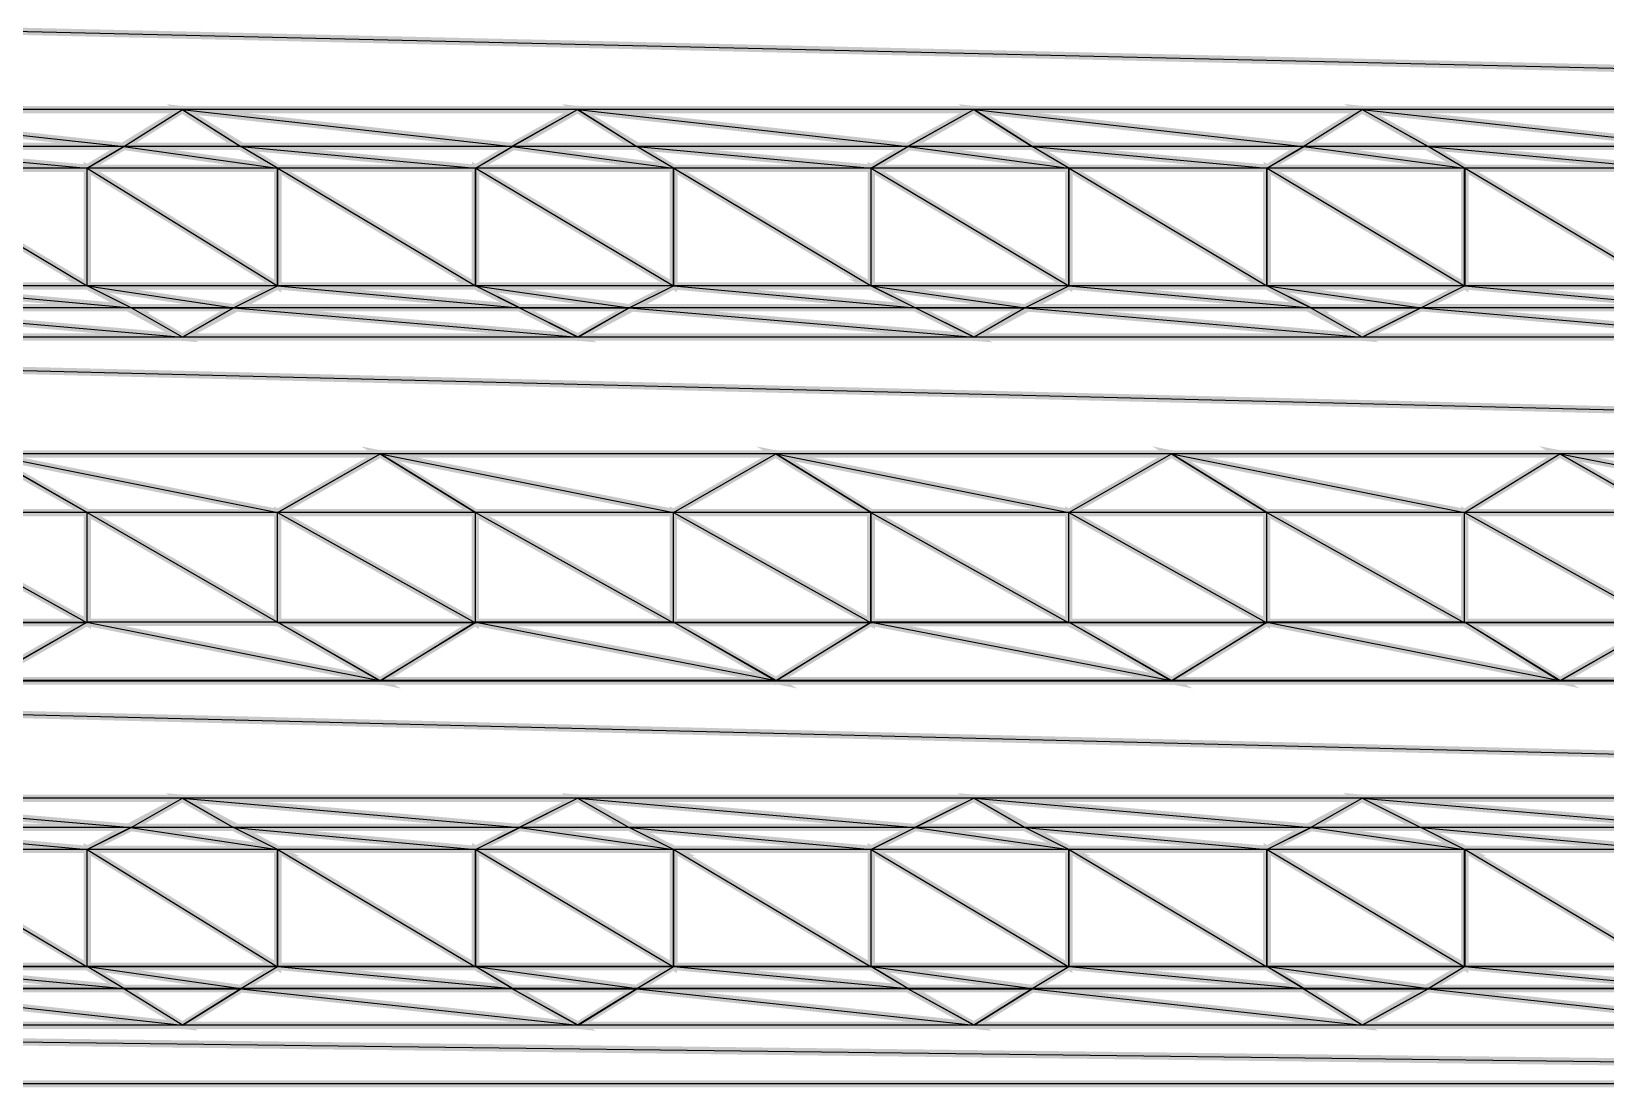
# Model space of a CAD drawing. Header units: metres. Extents: x 3290 to 4536, y 1562 to 1983.
# Drawn here: x 4201.71 to 4207.36, y 1671.54 to 1675.34 of the extents above; entities that cross this region are included whole.
import ezdxf

# ---------------------------------------------------------------- set-up
doc = ezdxf.new("R2010")
doc.units = ezdxf.units.M
for name, color, linetype in [('C00-00-00-BLACK', 7, 'Continuous'), ('C62-64-65', 252, 'Continuous'), ('C93-95-97', 253, 'Continuous')]:
    doc.layers.add(name, color=color, linetype=linetype)

msp = doc.modelspace()

# ---------------------------------------------------------------- linework, layer by layer
at = {"layer": 'C00-00-00-BLACK', "const_width": 0.0263}
for points in [[(4201.906, 1674.8439), (4202.2482, 1675.0545)], [(4202.2482, 1675.0545), (4202.5898, 1674.8439)], [(4203.301, 1674.8439), (4203.6687, 1675.0545)], [(4203.6687, 1675.0545), (4204.0128, 1674.8439)], [(4204.724, 1674.8439), (4205.0923, 1675.0545)], [(4205.0923, 1675.0545), (4205.4339, 1674.8439)], [(4206.1457, 1674.8439), (4206.4891, 1675.0545)], [(4206.4891, 1675.0545), (4206.8568, 1674.8439)], [(4201.906, 1674.8439), (4201.906, 1674.4209)], [(4202.5898, 1674.8439), (4202.5898, 1674.4209)], [(4203.301, 1674.8439), (4203.301, 1674.4209)], [(4204.0128, 1674.8439), (4204.0128, 1674.4209)], [(4204.724, 1674.8439), (4204.724, 1674.4209)], [(4205.4339, 1674.8439), (4205.4339, 1674.4209)], [(4206.1457, 1674.8439), (4206.1457, 1674.4209)], [(4206.8568, 1674.8439), (4206.8568, 1674.4209)], [(4201.906, 1674.4209), (4202.2482, 1674.2365)], [(4202.2482, 1674.2365), (4202.5898, 1674.4209)], [(4203.301, 1674.4209), (4203.6687, 1674.2365)], [(4203.6687, 1674.2365), (4204.0128, 1674.4209)], [(4204.724, 1674.4209), (4205.0923, 1674.2365)], [(4205.0923, 1674.2365), (4205.4339, 1674.4209)], [(4206.1457, 1674.4209), (4206.4891, 1674.2365)], [(4206.4891, 1674.2365), (4206.8568, 1674.4209)], [(4201.5358, 1673.8166), (4201.906, 1673.606)], [(4202.5898, 1673.606), (4202.9594, 1673.8166)], [(4202.9594, 1673.8166), (4203.301, 1673.606)], [(4204.0128, 1673.606), (4204.3805, 1673.8166)], [(4204.3805, 1673.8166), (4204.724, 1673.606)], [(4205.4339, 1673.606), (4205.8034, 1673.8166)], [(4205.8034, 1673.8166), (4206.1457, 1673.606)], [(4206.8568, 1673.606), (4207.1997, 1673.8166)], [(4207.1997, 1673.8166), (4207.5692, 1673.606)], [(4201.906, 1673.606), (4201.906, 1673.2116)], [(4202.5898, 1673.606), (4202.5898, 1673.2116)], [(4203.301, 1673.606), (4203.301, 1673.2116)], [(4204.0128, 1673.606), (4204.0128, 1673.2116)], [(4204.724, 1673.606), (4204.724, 1673.2116)], [(4205.4339, 1673.606), (4205.4339, 1673.2116)], [(4206.1457, 1673.606), (4206.1457, 1673.2116)], [(4206.8568, 1673.606), (4206.8568, 1673.2116)], [(4201.5358, 1672.9998), (4201.906, 1673.2116)], [(4202.5898, 1673.2116), (4202.9594, 1672.9998)], [(4202.9594, 1672.9998), (4203.301, 1673.2116)], [(4204.0128, 1673.2116), (4204.3805, 1672.9998)], [(4204.3805, 1672.9998), (4204.724, 1673.2116)], [(4205.4339, 1673.2116), (4205.8034, 1672.9998)], [(4205.8034, 1672.9998), (4206.1457, 1673.2116)], [(4206.8568, 1673.2116), (4207.1997, 1672.9998)], [(4207.1997, 1672.9998), (4207.5692, 1673.2116)], [(4201.906, 1672.3949), (4202.2482, 1672.5787)], [(4202.2482, 1672.5787), (4202.5898, 1672.3949)], [(4203.301, 1672.3949), (4203.6687, 1672.5787)], [(4203.6687, 1672.5787), (4204.0128, 1672.3949)], [(4204.724, 1672.3949), (4205.0923, 1672.5787)], [(4205.0923, 1672.5787), (4205.4339, 1672.3949)], [(4206.1457, 1672.3949), (4206.4891, 1672.5787)], [(4206.4891, 1672.5787), (4206.8568, 1672.3949)], [(4201.906, 1672.3949), (4201.906, 1671.9744)], [(4202.5898, 1672.3949), (4202.5898, 1671.9744)], [(4203.301, 1672.3949), (4203.301, 1671.9744)], [(4204.0128, 1672.3949), (4204.0128, 1671.9744)], [(4204.724, 1672.3949), (4204.724, 1671.9744)], [(4205.4339, 1672.3949), (4205.4339, 1671.9744)], [(4206.1457, 1672.3949), (4206.1457, 1671.9744)], [(4206.8568, 1672.3949), (4206.8568, 1671.9744)], [(4201.906, 1671.9744), (4202.2482, 1671.7626)], [(4202.2482, 1671.7626), (4202.5898, 1671.9744)], [(4203.301, 1671.9744), (4203.6687, 1671.7626)], [(4203.6687, 1671.7626), (4204.0128, 1671.9744)], [(4204.724, 1671.9744), (4205.0923, 1671.7626)], [(4205.0923, 1671.7626), (4205.4339, 1671.9744)], [(4206.1457, 1671.9744), (4206.4891, 1671.7626)], [(4206.4891, 1671.7626), (4206.8568, 1671.9744)], [(4213.812, 1671.552), (4196.8216, 1671.552)]]:
    msp.add_lwpolyline(points, dxfattribs=at)
at = {"layer": 'C62-64-65', "const_width": 0.0263}
for points in [[(4202.2482, 1675.0545), (4202.4576, 1674.9222), (4202.0377, 1674.9222), (4202.2482, 1675.0545)], [(4203.6687, 1675.0545), (4203.8811, 1674.9222), (4203.4327, 1674.9222), (4203.6687, 1675.0545)], [(4205.0923, 1675.0545), (4205.3028, 1674.9222), (4204.8556, 1674.9222), (4205.0923, 1675.0545)], [(4206.4891, 1675.0545), (4206.7264, 1674.9222), (4206.2767, 1674.9222), (4206.4891, 1675.0545)], [(4202.4576, 1674.9222), (4202.0358, 1674.9222), (4202.5898, 1674.8439), (4202.4576, 1674.9222)], [(4202.0358, 1674.9222), (4202.5898, 1674.8439), (4201.9041, 1674.8439), (4202.0358, 1674.9222)], [(4203.8811, 1674.9222), (4203.4339, 1674.9222), (4204.0128, 1674.8439), (4203.8811, 1674.9222)], [(4203.4339, 1674.9222), (4204.0128, 1674.8439), (4203.301, 1674.8439), (4203.4339, 1674.9222)], [(4205.3028, 1674.9222), (4204.8556, 1674.9222), (4205.4339, 1674.8439), (4205.3028, 1674.9222)], [(4204.8556, 1674.9222), (4205.4339, 1674.8439), (4204.7221, 1674.8439), (4204.8556, 1674.9222)], [(4206.7264, 1674.9222), (4206.2786, 1674.9222), (4206.8568, 1674.8439), (4206.7264, 1674.9222)], [(4206.2786, 1674.9222), (4206.8568, 1674.8439), (4206.1457, 1674.8439), (4206.2786, 1674.9222)], [(4201.906, 1674.8439), (4202.5898, 1674.4209), (4201.906, 1674.4209), (4201.906, 1674.8439)], [(4203.3023, 1674.8439), (4204.0128, 1674.4209), (4203.3023, 1674.4209), (4203.3023, 1674.8439)], [(4204.724, 1674.8439), (4205.4339, 1674.4209), (4204.724, 1674.4209), (4204.724, 1674.8439)], [(4206.1475, 1674.8439), (4206.8568, 1674.4209), (4206.1475, 1674.4209), (4206.1475, 1674.8439)], [(4202.5898, 1674.8439), (4201.906, 1674.8439), (4202.5898, 1674.4209), (4202.5898, 1674.8439)], [(4204.0128, 1674.8439), (4203.3023, 1674.8439), (4204.0128, 1674.4209), (4204.0128, 1674.8439)], [(4205.4339, 1674.8439), (4204.724, 1674.8439), (4205.4339, 1674.4209), (4205.4339, 1674.8439)], [(4206.8568, 1674.8439), (4206.1475, 1674.8439), (4206.8568, 1674.4209), (4206.8568, 1674.8439)], [(4202.5898, 1674.4209), (4201.906, 1674.4209), (4202.4321, 1674.3421), (4202.5898, 1674.4209)], [(4201.906, 1674.4209), (4202.4321, 1674.3421), (4202.0638, 1674.3421), (4201.906, 1674.4209)], [(4204.0128, 1674.4209), (4203.301, 1674.4209), (4203.8544, 1674.3421), (4204.0128, 1674.4209)], [(4203.301, 1674.4209), (4203.8544, 1674.3421), (4203.4606, 1674.3421), (4203.301, 1674.4209)], [(4205.4339, 1674.4209), (4204.7221, 1674.4209), (4205.2761, 1674.3421), (4205.4339, 1674.4209)], [(4204.7221, 1674.4209), (4205.2761, 1674.3421), (4204.8817, 1674.3421), (4204.7221, 1674.4209)], [(4206.8568, 1674.4209), (4206.1457, 1674.4209), (4206.6997, 1674.3421), (4206.8568, 1674.4209)], [(4206.1457, 1674.4209), (4206.6997, 1674.3421), (4206.3053, 1674.3421), (4206.1457, 1674.4209)], [(4202.0638, 1674.3421), (4202.4321, 1674.3421), (4202.2482, 1674.2365), (4202.0638, 1674.3421)], [(4203.4588, 1674.3421), (4203.8544, 1674.3421), (4203.6687, 1674.2365), (4203.4588, 1674.3421)], [(4204.8817, 1674.3421), (4205.2761, 1674.3421), (4205.0923, 1674.2365), (4204.8817, 1674.3421)], [(4206.3034, 1674.3421), (4206.6997, 1674.3421), (4206.4891, 1674.2365), (4206.3034, 1674.3421)], [(4201.5358, 1673.8166), (4201.906, 1673.606), (4201.1942, 1673.606), (4201.5358, 1673.8166)], [(4202.9594, 1673.8166), (4203.301, 1673.606), (4202.5898, 1673.606), (4202.9594, 1673.8166)], [(4204.3805, 1673.8166), (4204.724, 1673.606), (4204.0128, 1673.606), (4204.3805, 1673.8166)], [(4205.8034, 1673.8166), (4206.1457, 1673.606), (4205.4339, 1673.606), (4205.8034, 1673.8166)], [(4207.1997, 1673.8166), (4207.5692, 1673.606), (4206.8568, 1673.606), (4207.1997, 1673.8166)], [(4201.906, 1673.606), (4201.1942, 1673.606), (4201.906, 1673.2098), (4201.906, 1673.606)], [(4201.1942, 1673.606), (4201.906, 1673.2098), (4201.1942, 1673.2098), (4201.1942, 1673.606)], [(4203.301, 1673.606), (4202.5898, 1673.606), (4203.301, 1673.2098), (4203.301, 1673.606)], [(4202.5898, 1673.606), (4203.301, 1673.2098), (4202.5898, 1673.2098), (4202.5898, 1673.606)], [(4204.724, 1673.606), (4204.0128, 1673.606), (4204.724, 1673.2098), (4204.724, 1673.606)], [(4204.0128, 1673.606), (4204.724, 1673.2098), (4204.0128, 1673.2098), (4204.0128, 1673.606)], [(4206.1457, 1673.606), (4205.4339, 1673.606), (4206.1457, 1673.2098), (4206.1457, 1673.606)], [(4205.4339, 1673.606), (4206.1457, 1673.2098), (4205.4339, 1673.2098), (4205.4339, 1673.606)], [(4207.5692, 1673.606), (4206.8568, 1673.606), (4207.5692, 1673.2098), (4207.5692, 1673.606)], [(4206.8568, 1673.606), (4207.5692, 1673.2098), (4206.8568, 1673.2098), (4206.8568, 1673.606)], [(4201.1942, 1673.2116), (4201.906, 1673.2116), (4201.5358, 1672.9998), (4201.1942, 1673.2116)], [(4202.5898, 1673.2116), (4203.301, 1673.2116), (4202.9594, 1672.9998), (4202.5898, 1673.2116)], [(4204.0128, 1673.2116), (4204.724, 1673.2116), (4204.3805, 1672.9998), (4204.0128, 1673.2116)], [(4205.4339, 1673.2116), (4206.1457, 1673.2116), (4205.8034, 1672.9998), (4205.4339, 1673.2116)], [(4206.8568, 1673.2116), (4207.5692, 1673.2116), (4207.1997, 1672.9998), (4206.8568, 1673.2116)], [(4202.2482, 1672.5787), (4202.4321, 1672.4738), (4202.0638, 1672.4738), (4202.2482, 1672.5787)], [(4203.6687, 1672.5787), (4203.8544, 1672.4738), (4203.4588, 1672.4738), (4203.6687, 1672.5787)], [(4205.0923, 1672.5787), (4205.2761, 1672.4738), (4204.8817, 1672.4738), (4205.0923, 1672.5787)], [(4206.4891, 1672.5787), (4206.6997, 1672.4738), (4206.3034, 1672.4738), (4206.4891, 1672.5787)], [(4202.0619, 1672.4738), (4202.5898, 1672.3949), (4201.9041, 1672.3949), (4202.0619, 1672.4738)], [(4202.4321, 1672.4738), (4202.0619, 1672.4738), (4202.5898, 1672.3949), (4202.4321, 1672.4738)], [(4203.4606, 1672.4738), (4204.0128, 1672.3949), (4203.301, 1672.3949), (4203.4606, 1672.4738)], [(4203.8544, 1672.4738), (4203.4606, 1672.4738), (4204.0128, 1672.3949), (4203.8544, 1672.4738)], [(4204.8817, 1672.4738), (4205.4339, 1672.3949), (4204.7221, 1672.3949), (4204.8817, 1672.4738)], [(4205.2761, 1672.4738), (4204.8817, 1672.4738), (4205.4339, 1672.3949), (4205.2761, 1672.4738)], [(4206.3053, 1672.4738), (4206.8568, 1672.3949), (4206.1457, 1672.3949), (4206.3053, 1672.4738)], [(4206.6997, 1672.4738), (4206.3053, 1672.4738), (4206.8568, 1672.3949), (4206.6997, 1672.4738)], [(4202.5898, 1672.3949), (4201.906, 1672.3949), (4202.5898, 1671.9732), (4202.5898, 1672.3949)], [(4201.906, 1672.3949), (4202.5898, 1671.9732), (4201.906, 1671.9732), (4201.906, 1672.3949)], [(4204.0128, 1672.3949), (4203.3023, 1672.3949), (4204.0128, 1671.9732), (4204.0128, 1672.3949)], [(4203.3023, 1672.3949), (4204.0128, 1671.9732), (4203.3023, 1671.9732), (4203.3023, 1672.3949)], [(4205.4339, 1672.3949), (4204.724, 1672.3949), (4205.4339, 1671.9732), (4205.4339, 1672.3949)], [(4204.724, 1672.3949), (4205.4339, 1671.9732), (4204.724, 1671.9732), (4204.724, 1672.3949)], [(4206.8568, 1672.3949), (4206.1475, 1672.3949), (4206.8568, 1671.9732), (4206.8568, 1672.3949)], [(4206.1475, 1672.3949), (4206.8568, 1671.9732), (4206.1475, 1671.9732), (4206.1475, 1672.3949)], [(4202.5898, 1671.9744), (4201.906, 1671.9744), (4202.4576, 1671.8949), (4202.5898, 1671.9744)], [(4201.906, 1671.9744), (4202.4576, 1671.8949), (4202.0377, 1671.8949), (4201.906, 1671.9744)], [(4204.0128, 1671.9744), (4203.301, 1671.9744), (4203.8811, 1671.8949), (4204.0128, 1671.9744)], [(4203.301, 1671.9744), (4203.8811, 1671.8949), (4203.4339, 1671.8949), (4203.301, 1671.9744)], [(4205.4339, 1671.9744), (4204.7221, 1671.9744), (4205.3028, 1671.8949), (4205.4339, 1671.9744)], [(4204.7221, 1671.9744), (4205.3028, 1671.8949), (4204.8556, 1671.8949), (4204.7221, 1671.9744)], [(4206.8568, 1671.9744), (4206.1457, 1671.9744), (4206.7264, 1671.8949), (4206.8568, 1671.9744)], [(4206.1457, 1671.9744), (4206.7264, 1671.8949), (4206.2786, 1671.8949), (4206.1457, 1671.9744)], [(4202.0377, 1671.8937), (4202.4576, 1671.8937), (4202.2482, 1671.7626), (4202.0377, 1671.8937)], [(4203.4327, 1671.8937), (4203.8811, 1671.8937), (4203.6687, 1671.7626), (4203.4327, 1671.8937)], [(4204.8556, 1671.8937), (4205.3028, 1671.8937), (4205.0923, 1671.7626), (4204.8556, 1671.8937)], [(4206.2767, 1671.8937), (4206.7264, 1671.8937), (4206.4891, 1671.7626), (4206.2767, 1671.8937)]]:
    msp.add_lwpolyline(points, close=True, dxfattribs=at)
at = {"layer": 'C62-64-65'}
for points in [[(4202.2482, 1675.0545), (4202.4576, 1674.9222), (4202.0377, 1674.9222), (4202.2482, 1675.0545)], [(4203.6687, 1675.0545), (4203.8811, 1674.9222), (4203.4327, 1674.9222), (4203.6687, 1675.0545)], [(4205.0923, 1675.0545), (4205.3028, 1674.9222), (4204.8556, 1674.9222), (4205.0923, 1675.0545)], [(4206.4891, 1675.0545), (4206.7264, 1674.9222), (4206.2767, 1674.9222), (4206.4891, 1675.0545)], [(4202.0358, 1674.9222), (4202.5898, 1674.8439), (4201.9041, 1674.8439), (4202.0358, 1674.9222)], [(4202.4576, 1674.9222), (4202.0358, 1674.9222), (4202.5898, 1674.8439), (4202.4576, 1674.9222)], [(4203.4339, 1674.9222), (4204.0128, 1674.8439), (4203.301, 1674.8439), (4203.4339, 1674.9222)], [(4203.8811, 1674.9222), (4203.4339, 1674.9222), (4204.0128, 1674.8439), (4203.8811, 1674.9222)], [(4204.8556, 1674.9222), (4205.4339, 1674.8439), (4204.7221, 1674.8439), (4204.8556, 1674.9222)], [(4205.3028, 1674.9222), (4204.8556, 1674.9222), (4205.4339, 1674.8439), (4205.3028, 1674.9222)], [(4206.2786, 1674.9222), (4206.8568, 1674.8439), (4206.1457, 1674.8439), (4206.2786, 1674.9222)], [(4206.7264, 1674.9222), (4206.2786, 1674.9222), (4206.8568, 1674.8439), (4206.7264, 1674.9222)], [(4202.5898, 1674.8439), (4201.906, 1674.8439), (4202.5898, 1674.4209), (4202.5898, 1674.8439)], [(4201.906, 1674.8439), (4202.5898, 1674.4209), (4201.906, 1674.4209), (4201.906, 1674.8439)], [(4204.0128, 1674.8439), (4203.3023, 1674.8439), (4204.0128, 1674.4209), (4204.0128, 1674.8439)], [(4203.3023, 1674.8439), (4204.0128, 1674.4209), (4203.3023, 1674.4209), (4203.3023, 1674.8439)], [(4205.4339, 1674.8439), (4204.724, 1674.8439), (4205.4339, 1674.4209), (4205.4339, 1674.8439)], [(4204.724, 1674.8439), (4205.4339, 1674.4209), (4204.724, 1674.4209), (4204.724, 1674.8439)], [(4206.8568, 1674.8439), (4206.1475, 1674.8439), (4206.8568, 1674.4209), (4206.8568, 1674.8439)], [(4206.1475, 1674.8439), (4206.8568, 1674.4209), (4206.1475, 1674.4209), (4206.1475, 1674.8439)], [(4202.5898, 1674.4209), (4201.906, 1674.4209), (4202.4321, 1674.3421), (4202.5898, 1674.4209)], [(4201.906, 1674.4209), (4202.4321, 1674.3421), (4202.0638, 1674.3421), (4201.906, 1674.4209)], [(4204.0128, 1674.4209), (4203.301, 1674.4209), (4203.8544, 1674.3421), (4204.0128, 1674.4209)], [(4203.301, 1674.4209), (4203.8544, 1674.3421), (4203.4606, 1674.3421), (4203.301, 1674.4209)], [(4205.4339, 1674.4209), (4204.7221, 1674.4209), (4205.2761, 1674.3421), (4205.4339, 1674.4209)], [(4204.7221, 1674.4209), (4205.2761, 1674.3421), (4204.8817, 1674.3421), (4204.7221, 1674.4209)], [(4206.8568, 1674.4209), (4206.1457, 1674.4209), (4206.6997, 1674.3421), (4206.8568, 1674.4209)], [(4206.1457, 1674.4209), (4206.6997, 1674.3421), (4206.3053, 1674.3421), (4206.1457, 1674.4209)], [(4202.0638, 1674.3421), (4202.4321, 1674.3421), (4202.2482, 1674.2365), (4202.0638, 1674.3421)], [(4203.4588, 1674.3421), (4203.8544, 1674.3421), (4203.6687, 1674.2365), (4203.4588, 1674.3421)], [(4204.8817, 1674.3421), (4205.2761, 1674.3421), (4205.0923, 1674.2365), (4204.8817, 1674.3421)], [(4206.3034, 1674.3421), (4206.6997, 1674.3421), (4206.4891, 1674.2365), (4206.3034, 1674.3421)], [(4201.5358, 1673.8166), (4201.906, 1673.606), (4201.1942, 1673.606), (4201.5358, 1673.8166)], [(4202.9594, 1673.8166), (4203.301, 1673.606), (4202.5898, 1673.606), (4202.9594, 1673.8166)], [(4204.3805, 1673.8166), (4204.724, 1673.606), (4204.0128, 1673.606), (4204.3805, 1673.8166)], [(4205.8034, 1673.8166), (4206.1457, 1673.606), (4205.4339, 1673.606), (4205.8034, 1673.8166)], [(4207.1997, 1673.8166), (4207.5692, 1673.606), (4206.8568, 1673.606), (4207.1997, 1673.8166)], [(4201.906, 1673.606), (4201.1942, 1673.606), (4201.906, 1673.2098), (4201.906, 1673.606)], [(4201.1942, 1673.606), (4201.906, 1673.2098), (4201.1942, 1673.2098), (4201.1942, 1673.606)], [(4203.301, 1673.606), (4202.5898, 1673.606), (4203.301, 1673.2098), (4203.301, 1673.606)], [(4202.5898, 1673.606), (4203.301, 1673.2098), (4202.5898, 1673.2098), (4202.5898, 1673.606)], [(4204.724, 1673.606), (4204.0128, 1673.606), (4204.724, 1673.2098), (4204.724, 1673.606)], [(4204.0128, 1673.606), (4204.724, 1673.2098), (4204.0128, 1673.2098), (4204.0128, 1673.606)], [(4206.1457, 1673.606), (4205.4339, 1673.606), (4206.1457, 1673.2098), (4206.1457, 1673.606)], [(4205.4339, 1673.606), (4206.1457, 1673.2098), (4205.4339, 1673.2098), (4205.4339, 1673.606)], [(4207.5692, 1673.606), (4206.8568, 1673.606), (4207.5692, 1673.2098), (4207.5692, 1673.606)], [(4206.8568, 1673.606), (4207.5692, 1673.2098), (4206.8568, 1673.2098), (4206.8568, 1673.606)], [(4201.1942, 1673.2116), (4201.906, 1673.2116), (4201.5358, 1672.9998), (4201.1942, 1673.2116)], [(4202.5898, 1673.2116), (4203.301, 1673.2116), (4202.9594, 1672.9998), (4202.5898, 1673.2116)], [(4204.0128, 1673.2116), (4204.724, 1673.2116), (4204.3805, 1672.9998), (4204.0128, 1673.2116)], [(4205.4339, 1673.2116), (4206.1457, 1673.2116), (4205.8034, 1672.9998), (4205.4339, 1673.2116)], [(4206.8568, 1673.2116), (4207.5692, 1673.2116), (4207.1997, 1672.9998), (4206.8568, 1673.2116)], [(4202.2482, 1672.5787), (4202.4321, 1672.4738), (4202.0638, 1672.4738), (4202.2482, 1672.5787)], [(4203.6687, 1672.5787), (4203.8544, 1672.4738), (4203.4588, 1672.4738), (4203.6687, 1672.5787)], [(4205.0923, 1672.5787), (4205.2761, 1672.4738), (4204.8817, 1672.4738), (4205.0923, 1672.5787)], [(4206.4891, 1672.5787), (4206.6997, 1672.4738), (4206.3034, 1672.4738), (4206.4891, 1672.5787)], [(4202.0619, 1672.4738), (4202.5898, 1672.3949), (4201.9041, 1672.3949), (4202.0619, 1672.4738)], [(4202.4321, 1672.4738), (4202.0619, 1672.4738), (4202.5898, 1672.3949), (4202.4321, 1672.4738)], [(4203.4606, 1672.4738), (4204.0128, 1672.3949), (4203.301, 1672.3949), (4203.4606, 1672.4738)], [(4203.8544, 1672.4738), (4203.4606, 1672.4738), (4204.0128, 1672.3949), (4203.8544, 1672.4738)], [(4204.8817, 1672.4738), (4205.4339, 1672.3949), (4204.7221, 1672.3949), (4204.8817, 1672.4738)], [(4205.2761, 1672.4738), (4204.8817, 1672.4738), (4205.4339, 1672.3949), (4205.2761, 1672.4738)], [(4206.3053, 1672.4738), (4206.8568, 1672.3949), (4206.1457, 1672.3949), (4206.3053, 1672.4738)], [(4206.6997, 1672.4738), (4206.3053, 1672.4738), (4206.8568, 1672.3949), (4206.6997, 1672.4738)], [(4202.5898, 1672.3949), (4201.906, 1672.3949), (4202.5898, 1671.9732), (4202.5898, 1672.3949)], [(4201.906, 1672.3949), (4202.5898, 1671.9732), (4201.906, 1671.9732), (4201.906, 1672.3949)], [(4204.0128, 1672.3949), (4203.3023, 1672.3949), (4204.0128, 1671.9732), (4204.0128, 1672.3949)], [(4203.3023, 1672.3949), (4204.0128, 1671.9732), (4203.3023, 1671.9732), (4203.3023, 1672.3949)], [(4205.4339, 1672.3949), (4204.724, 1672.3949), (4205.4339, 1671.9732), (4205.4339, 1672.3949)], [(4204.724, 1672.3949), (4205.4339, 1671.9732), (4204.724, 1671.9732), (4204.724, 1672.3949)], [(4206.8568, 1672.3949), (4206.1475, 1672.3949), (4206.8568, 1671.9732), (4206.8568, 1672.3949)], [(4206.1475, 1672.3949), (4206.8568, 1671.9732), (4206.1475, 1671.9732), (4206.1475, 1672.3949)], [(4202.5898, 1671.9744), (4201.906, 1671.9744), (4202.4576, 1671.8949), (4202.5898, 1671.9744)], [(4201.906, 1671.9744), (4202.4576, 1671.8949), (4202.0377, 1671.8949), (4201.906, 1671.9744)], [(4204.0128, 1671.9744), (4203.301, 1671.9744), (4203.8811, 1671.8949), (4204.0128, 1671.9744)], [(4203.301, 1671.9744), (4203.8811, 1671.8949), (4203.4339, 1671.8949), (4203.301, 1671.9744)], [(4205.4339, 1671.9744), (4204.7221, 1671.9744), (4205.3028, 1671.8949), (4205.4339, 1671.9744)], [(4204.7221, 1671.9744), (4205.3028, 1671.8949), (4204.8556, 1671.8949), (4204.7221, 1671.9744)], [(4206.8568, 1671.9744), (4206.1457, 1671.9744), (4206.7264, 1671.8949), (4206.8568, 1671.9744)], [(4206.1457, 1671.9744), (4206.7264, 1671.8949), (4206.2786, 1671.8949), (4206.1457, 1671.9744)], [(4202.0377, 1671.8937), (4202.4576, 1671.8937), (4202.2482, 1671.7626), (4202.0377, 1671.8937)], [(4203.4327, 1671.8937), (4203.8811, 1671.8937), (4203.6687, 1671.7626), (4203.4327, 1671.8937)], [(4204.8556, 1671.8937), (4205.3028, 1671.8937), (4205.0923, 1671.7626), (4204.8556, 1671.8937)], [(4206.2767, 1671.8937), (4206.7264, 1671.8937), (4206.4891, 1671.7626), (4206.2767, 1671.8937)]]:
    msp.add_lwpolyline(points, close=True, dxfattribs=at)
at = {"layer": 'C93-95-97', "const_width": 0.0263}
for points in [[(4196.8216, 1675.4482), (4213.812, 1675.0545), (4196.8216, 1675.0545), (4196.8216, 1675.4482)], [(4213.812, 1675.4482), (4196.8216, 1675.4482), (4213.812, 1675.0545), (4213.812, 1675.4482)], [(4202.2482, 1675.0545), (4200.8247, 1675.0545), (4202.0377, 1674.9222), (4202.2482, 1675.0545)], [(4200.8247, 1675.0545), (4202.0377, 1674.9222), (4201.0625, 1674.9222), (4200.8247, 1675.0545)], [(4203.6687, 1675.0545), (4202.2464, 1675.0545), (4203.4308, 1674.9222), (4203.6687, 1675.0545)], [(4202.2464, 1675.0545), (4203.4308, 1674.9222), (4202.4557, 1674.9222), (4202.2464, 1675.0545)], [(4205.0923, 1675.0545), (4203.6687, 1675.0545), (4204.8544, 1674.9222), (4205.0923, 1675.0545)], [(4203.6687, 1675.0545), (4204.8544, 1674.9222), (4203.8793, 1674.9222), (4203.6687, 1675.0545)], [(4206.4891, 1675.0545), (4205.0923, 1675.0545), (4206.2767, 1674.9222), (4206.4891, 1675.0545)], [(4205.0923, 1675.0545), (4206.2767, 1674.9222), (4205.3028, 1674.9222), (4205.0923, 1675.0545)], [(4207.9109, 1675.0545), (4206.4873, 1675.0545), (4207.7003, 1674.9222), (4207.9109, 1675.0545)], [(4206.4873, 1675.0545), (4207.7003, 1674.9222), (4206.7264, 1674.9222), (4206.4873, 1675.0545)], [(4202.0377, 1674.9222), (4201.0625, 1674.9222), (4201.906, 1674.8439), (4202.0377, 1674.9222)], [(4201.0625, 1674.9222), (4201.906, 1674.8439), (4201.1942, 1674.8439), (4201.0625, 1674.9222)], [(4203.4327, 1674.9222), (4202.4576, 1674.9222), (4203.301, 1674.8439), (4203.4327, 1674.9222)], [(4202.4576, 1674.9222), (4203.301, 1674.8439), (4202.5898, 1674.8439), (4202.4576, 1674.9222)], [(4204.8556, 1674.9222), (4203.8811, 1674.9222), (4204.724, 1674.8439), (4204.8556, 1674.9222)], [(4203.8811, 1674.9222), (4204.724, 1674.8439), (4204.0128, 1674.8439), (4203.8811, 1674.9222)], [(4206.2767, 1674.9222), (4205.3028, 1674.9222), (4206.1457, 1674.8439), (4206.2767, 1674.9222)], [(4205.3028, 1674.9222), (4206.1457, 1674.8439), (4205.4339, 1674.8439), (4205.3028, 1674.9222)], [(4207.7003, 1674.9222), (4206.7264, 1674.9222), (4207.5692, 1674.8439), (4207.7003, 1674.9222)], [(4206.7264, 1674.9222), (4207.5692, 1674.8439), (4206.8568, 1674.8439), (4206.7264, 1674.9222)], [(4201.1961, 1674.8439), (4201.906, 1674.4209), (4201.1961, 1674.4209), (4201.1961, 1674.8439)], [(4202.5911, 1674.8439), (4203.301, 1674.4209), (4202.5911, 1674.4209), (4202.5911, 1674.8439)], [(4204.0147, 1674.8439), (4204.724, 1674.4209), (4204.0147, 1674.4209), (4204.0147, 1674.8439)], [(4205.4351, 1674.8439), (4206.1457, 1674.4209), (4205.4351, 1674.4209), (4205.4351, 1674.8439)], [(4206.8587, 1674.8439), (4207.5692, 1674.4209), (4206.8587, 1674.4209), (4206.8587, 1674.8439)], [(4201.906, 1674.8439), (4201.1961, 1674.8439), (4201.906, 1674.4209), (4201.906, 1674.8439)], [(4203.301, 1674.8439), (4202.5911, 1674.8439), (4203.301, 1674.4209), (4203.301, 1674.8439)], [(4204.724, 1674.8439), (4204.0147, 1674.8439), (4204.724, 1674.4209), (4204.724, 1674.8439)], [(4206.1457, 1674.8439), (4205.4351, 1674.8439), (4206.1457, 1674.4209), (4206.1457, 1674.8439)], [(4207.5692, 1674.8439), (4206.8587, 1674.8439), (4207.5692, 1674.4209), (4207.5692, 1674.8439)], [(4201.906, 1674.4209), (4201.1942, 1674.4209), (4202.0638, 1674.3421), (4201.906, 1674.4209)], [(4201.1942, 1674.4209), (4202.0638, 1674.3421), (4201.0371, 1674.3421), (4201.1942, 1674.4209)], [(4203.301, 1674.4209), (4202.5898, 1674.4209), (4203.4588, 1674.3421), (4203.301, 1674.4209)], [(4202.5898, 1674.4209), (4203.4588, 1674.3421), (4202.4321, 1674.3421), (4202.5898, 1674.4209)], [(4204.724, 1674.4209), (4204.0128, 1674.4209), (4204.8817, 1674.3421), (4204.724, 1674.4209)], [(4204.0128, 1674.4209), (4204.8817, 1674.3421), (4203.8544, 1674.3421), (4204.0128, 1674.4209)], [(4206.1457, 1674.4209), (4205.4339, 1674.4209), (4206.3034, 1674.3421), (4206.1457, 1674.4209)], [(4205.4339, 1674.4209), (4206.3034, 1674.3421), (4205.2761, 1674.3421), (4205.4339, 1674.4209)], [(4207.5692, 1674.4209), (4206.8568, 1674.4209), (4207.7264, 1674.3421), (4207.5692, 1674.4209)], [(4206.8568, 1674.4209), (4207.7264, 1674.3421), (4206.6997, 1674.3421), (4206.8568, 1674.4209)], [(4202.0638, 1674.3421), (4201.0371, 1674.3421), (4202.2482, 1674.2365), (4202.0638, 1674.3421)], [(4201.0371, 1674.3421), (4202.2482, 1674.2365), (4200.8265, 1674.2365), (4201.0371, 1674.3421)], [(4203.4588, 1674.3421), (4202.4321, 1674.3421), (4203.6706, 1674.2365), (4203.4588, 1674.3421)], [(4202.4321, 1674.3421), (4203.6706, 1674.2365), (4202.2482, 1674.2365), (4202.4321, 1674.3421)], [(4204.8817, 1674.3421), (4203.8544, 1674.3421), (4205.0935, 1674.2365), (4204.8817, 1674.3421)], [(4203.8544, 1674.3421), (4205.0935, 1674.2365), (4203.6706, 1674.2365), (4203.8544, 1674.3421)], [(4206.3034, 1674.3421), (4205.2761, 1674.3421), (4206.4891, 1674.2365), (4206.3034, 1674.3421)], [(4205.2761, 1674.3421), (4206.4891, 1674.2365), (4205.0923, 1674.2365), (4205.2761, 1674.3421)], [(4207.7264, 1674.3421), (4206.6997, 1674.3421), (4207.9109, 1674.2365), (4207.7264, 1674.3421)], [(4206.6997, 1674.3421), (4207.9109, 1674.2365), (4206.4891, 1674.2365), (4206.6997, 1674.3421)], [(4196.8216, 1674.2365), (4213.812, 1673.8166), (4196.8216, 1673.8166), (4196.8216, 1674.2365)], [(4213.812, 1674.2365), (4196.8216, 1674.2365), (4213.812, 1673.8166), (4213.812, 1674.2365)], [(4201.5377, 1673.8166), (4202.5911, 1673.606), (4201.906, 1673.606), (4201.5377, 1673.8166)], [(4207.1997, 1673.8166), (4208.2804, 1673.606), (4207.5692, 1673.606), (4207.1997, 1673.8166)], [(4202.9594, 1673.8166), (4201.5377, 1673.8166), (4202.5911, 1673.606), (4202.9594, 1673.8166)], [(4204.3805, 1673.8166), (4202.9594, 1673.8166), (4204.0128, 1673.606), (4204.3805, 1673.8166)], [(4202.9594, 1673.8166), (4204.0128, 1673.606), (4203.301, 1673.606), (4202.9594, 1673.8166)], [(4205.8034, 1673.8166), (4204.3805, 1673.8166), (4205.4339, 1673.606), (4205.8034, 1673.8166)], [(4204.3805, 1673.8166), (4205.4339, 1673.606), (4204.724, 1673.606), (4204.3805, 1673.8166)], [(4207.1997, 1673.8166), (4205.8034, 1673.8166), (4206.8568, 1673.606), (4207.1997, 1673.8166)], [(4205.8034, 1673.8166), (4206.8568, 1673.606), (4206.1457, 1673.606), (4205.8034, 1673.8166)], [(4208.622, 1673.8166), (4207.1997, 1673.8166), (4208.2804, 1673.606), (4208.622, 1673.8166)], [(4202.5898, 1673.606), (4201.906, 1673.606), (4202.5898, 1673.2116), (4202.5898, 1673.606)], [(4201.906, 1673.606), (4202.5898, 1673.2116), (4201.906, 1673.2116), (4201.906, 1673.606)], [(4204.0128, 1673.606), (4203.301, 1673.606), (4204.0128, 1673.2098), (4204.0128, 1673.606)], [(4203.301, 1673.606), (4204.0128, 1673.2098), (4203.301, 1673.2098), (4203.301, 1673.606)], [(4205.4339, 1673.606), (4204.7221, 1673.606), (4205.4339, 1673.2098), (4205.4339, 1673.606)], [(4204.7221, 1673.606), (4205.4339, 1673.2098), (4204.7221, 1673.2098), (4204.7221, 1673.606)], [(4206.8568, 1673.606), (4206.1457, 1673.606), (4206.8568, 1673.2098), (4206.8568, 1673.606)], [(4206.1457, 1673.606), (4206.8568, 1673.2098), (4206.1457, 1673.2098), (4206.1457, 1673.606)], [(4201.9041, 1673.2116), (4202.9575, 1673.0017), (4201.5358, 1673.0017), (4201.9041, 1673.2116)], [(4202.5898, 1673.2116), (4201.9041, 1673.2116), (4202.9575, 1673.0017), (4202.5898, 1673.2116)], [(4203.3023, 1673.2116), (4204.3824, 1673.0017), (4202.9594, 1673.0017), (4203.3023, 1673.2116)], [(4204.0128, 1673.2116), (4203.3023, 1673.2116), (4204.3824, 1673.0017), (4204.0128, 1673.2116)], [(4204.724, 1673.2116), (4205.8034, 1673.0017), (4204.3805, 1673.0017), (4204.724, 1673.2116)], [(4205.4339, 1673.2116), (4204.724, 1673.2116), (4205.8034, 1673.0017), (4205.4339, 1673.2116)], [(4206.1457, 1673.2116), (4207.1997, 1673.0017), (4205.8034, 1673.0017), (4206.1457, 1673.2116)], [(4206.8568, 1673.2116), (4206.1457, 1673.2116), (4207.1997, 1673.0017), (4206.8568, 1673.2116)], [(4207.5692, 1673.2116), (4208.622, 1673.0017), (4207.2003, 1673.0017), (4207.5692, 1673.2116)], [(4196.8216, 1672.9998), (4213.812, 1672.5787), (4196.8216, 1672.5787), (4196.8216, 1672.9998)], [(4213.812, 1672.9998), (4196.8216, 1672.9998), (4213.812, 1672.5787), (4213.812, 1672.9998)], [(4202.2482, 1672.5787), (4200.8247, 1672.5787), (4202.0638, 1672.4738), (4202.2482, 1672.5787)], [(4200.8247, 1672.5787), (4202.0638, 1672.4738), (4201.0352, 1672.4738), (4200.8247, 1672.5787)], [(4203.6687, 1672.5787), (4202.2464, 1672.5787), (4203.4575, 1672.4738), (4203.6687, 1672.5787)], [(4202.2464, 1672.5787), (4203.4575, 1672.4738), (4202.4302, 1672.4738), (4202.2464, 1672.5787)], [(4205.0923, 1672.5787), (4203.6687, 1672.5787), (4204.8799, 1672.4738), (4205.0923, 1672.5787)], [(4203.6687, 1672.5787), (4204.8799, 1672.4738), (4203.8526, 1672.4738), (4203.6687, 1672.5787)], [(4206.4891, 1672.5787), (4205.0923, 1672.5787), (4206.3034, 1672.4738), (4206.4891, 1672.5787)], [(4205.0923, 1672.5787), (4206.3034, 1672.4738), (4205.2761, 1672.4738), (4205.0923, 1672.5787)], [(4207.9109, 1672.5787), (4206.4873, 1672.5787), (4207.7264, 1672.4738), (4207.9109, 1672.5787)], [(4206.4873, 1672.5787), (4207.7264, 1672.4738), (4206.6978, 1672.4738), (4206.4873, 1672.5787)], [(4202.0638, 1672.4738), (4201.0371, 1672.4738), (4201.906, 1672.3949), (4202.0638, 1672.4738)], [(4201.0371, 1672.4738), (4201.906, 1672.3949), (4201.1942, 1672.3949), (4201.0371, 1672.4738)], [(4203.4588, 1672.4738), (4202.4321, 1672.4738), (4203.301, 1672.3949), (4203.4588, 1672.4738)], [(4202.4321, 1672.4738), (4203.301, 1672.3949), (4202.5898, 1672.3949), (4202.4321, 1672.4738)], [(4204.8817, 1672.4738), (4203.8544, 1672.4738), (4204.724, 1672.3949), (4204.8817, 1672.4738)], [(4203.8544, 1672.4738), (4204.724, 1672.3949), (4204.0128, 1672.3949), (4203.8544, 1672.4738)], [(4206.3034, 1672.4738), (4205.2761, 1672.4738), (4206.1457, 1672.3949), (4206.3034, 1672.4738)], [(4205.2761, 1672.4738), (4206.1457, 1672.3949), (4205.4339, 1672.3949), (4205.2761, 1672.4738)], [(4207.7264, 1672.4738), (4206.6997, 1672.4738), (4207.5692, 1672.3949), (4207.7264, 1672.4738)], [(4206.6997, 1672.4738), (4207.5692, 1672.3949), (4206.8568, 1672.3949), (4206.6997, 1672.4738)], [(4201.906, 1672.3949), (4201.1961, 1672.3949), (4201.906, 1671.9732), (4201.906, 1672.3949)], [(4201.1961, 1672.3949), (4201.906, 1671.9732), (4201.1961, 1671.9732), (4201.1961, 1672.3949)], [(4203.301, 1672.3949), (4202.5911, 1672.3949), (4203.301, 1671.9732), (4203.301, 1672.3949)], [(4202.5911, 1672.3949), (4203.301, 1671.9732), (4202.5911, 1671.9732), (4202.5911, 1672.3949)], [(4204.724, 1672.3949), (4204.0147, 1672.3949), (4204.724, 1671.9732), (4204.724, 1672.3949)], [(4204.0147, 1672.3949), (4204.724, 1671.9732), (4204.0147, 1671.9732), (4204.0147, 1672.3949)], [(4206.1457, 1672.3949), (4205.4351, 1672.3949), (4206.1457, 1671.9732), (4206.1457, 1672.3949)], [(4205.4351, 1672.3949), (4206.1457, 1671.9732), (4205.4351, 1671.9732), (4205.4351, 1672.3949)], [(4207.5692, 1672.3949), (4206.8587, 1672.3949), (4207.5692, 1671.9732), (4207.5692, 1672.3949)], [(4206.8587, 1672.3949), (4207.5692, 1671.9732), (4206.8587, 1671.9732), (4206.8587, 1672.3949)], [(4201.906, 1671.9744), (4201.1942, 1671.9744), (4202.0377, 1671.8949), (4201.906, 1671.9744)], [(4201.1942, 1671.9744), (4202.0377, 1671.8949), (4201.0625, 1671.8949), (4201.1942, 1671.9744)], [(4203.301, 1671.9744), (4202.5898, 1671.9744), (4203.4327, 1671.8949), (4203.301, 1671.9744)], [(4202.5898, 1671.9744), (4203.4327, 1671.8949), (4202.4576, 1671.8949), (4202.5898, 1671.9744)], [(4204.724, 1671.9744), (4204.0128, 1671.9744), (4204.8556, 1671.8949), (4204.724, 1671.9744)], [(4204.0128, 1671.9744), (4204.8556, 1671.8949), (4203.8811, 1671.8949), (4204.0128, 1671.9744)], [(4206.1457, 1671.9744), (4205.4339, 1671.9744), (4206.2767, 1671.8949), (4206.1457, 1671.9744)], [(4205.4339, 1671.9744), (4206.2767, 1671.8949), (4205.3028, 1671.8949), (4205.4339, 1671.9744)], [(4207.5692, 1671.9744), (4206.8568, 1671.9744), (4207.7003, 1671.8949), (4207.5692, 1671.9744)], [(4206.8568, 1671.9744), (4207.7003, 1671.8949), (4206.7264, 1671.8949), (4206.8568, 1671.9744)], [(4201.0625, 1671.8937), (4202.2482, 1671.7626), (4200.8265, 1671.7626), (4201.0625, 1671.8937)], [(4202.0377, 1671.8937), (4201.0625, 1671.8937), (4202.2482, 1671.7626), (4202.0377, 1671.8937)], [(4202.4576, 1671.8937), (4203.6706, 1671.7626), (4202.2482, 1671.7626), (4202.4576, 1671.8937)], [(4203.4327, 1671.8937), (4202.4576, 1671.8937), (4203.6706, 1671.7626), (4203.4327, 1671.8937)], [(4203.8811, 1671.8937), (4205.0935, 1671.7626), (4203.6706, 1671.7626), (4203.8811, 1671.8937)], [(4204.8556, 1671.8937), (4203.8811, 1671.8937), (4205.0935, 1671.7626), (4204.8556, 1671.8937)], [(4205.3028, 1671.8937), (4206.4891, 1671.7626), (4205.0923, 1671.7626), (4205.3028, 1671.8937)], [(4206.2767, 1671.8937), (4205.3028, 1671.8937), (4206.4891, 1671.7626), (4206.2767, 1671.8937)], [(4206.7264, 1671.8937), (4207.9109, 1671.7626), (4206.4891, 1671.7626), (4206.7264, 1671.8937)], [(4207.7003, 1671.8937), (4206.7264, 1671.8937), (4207.9109, 1671.7626), (4207.7003, 1671.8937)], [(4196.8216, 1671.7626), (4213.812, 1671.552), (4196.8216, 1671.552), (4196.8216, 1671.7626)], [(4213.812, 1671.7626), (4196.8216, 1671.7626), (4213.812, 1671.552), (4213.812, 1671.7626)]]:
    msp.add_lwpolyline(points, close=True, dxfattribs=at)
at = {"layer": 'C93-95-97'}
for points in [[(4213.812, 1675.4482), (4196.8216, 1675.4482), (4213.812, 1675.0545), (4213.812, 1675.4482)], [(4196.8216, 1675.4482), (4213.812, 1675.0545), (4196.8216, 1675.0545), (4196.8216, 1675.4482)], [(4202.2482, 1675.0545), (4200.8247, 1675.0545), (4202.0377, 1674.9222), (4202.2482, 1675.0545)], [(4200.8247, 1675.0545), (4202.0377, 1674.9222), (4201.0625, 1674.9222), (4200.8247, 1675.0545)], [(4203.6687, 1675.0545), (4202.2464, 1675.0545), (4203.4308, 1674.9222), (4203.6687, 1675.0545)], [(4202.2464, 1675.0545), (4203.4308, 1674.9222), (4202.4557, 1674.9222), (4202.2464, 1675.0545)], [(4205.0923, 1675.0545), (4203.6687, 1675.0545), (4204.8544, 1674.9222), (4205.0923, 1675.0545)], [(4203.6687, 1675.0545), (4204.8544, 1674.9222), (4203.8793, 1674.9222), (4203.6687, 1675.0545)], [(4206.4891, 1675.0545), (4205.0923, 1675.0545), (4206.2767, 1674.9222), (4206.4891, 1675.0545)], [(4205.0923, 1675.0545), (4206.2767, 1674.9222), (4205.3028, 1674.9222), (4205.0923, 1675.0545)], [(4207.9109, 1675.0545), (4206.4873, 1675.0545), (4207.7003, 1674.9222), (4207.9109, 1675.0545)], [(4206.4873, 1675.0545), (4207.7003, 1674.9222), (4206.7264, 1674.9222), (4206.4873, 1675.0545)], [(4202.0377, 1674.9222), (4201.0625, 1674.9222), (4201.906, 1674.8439), (4202.0377, 1674.9222)], [(4201.0625, 1674.9222), (4201.906, 1674.8439), (4201.1942, 1674.8439), (4201.0625, 1674.9222)], [(4203.4327, 1674.9222), (4202.4576, 1674.9222), (4203.301, 1674.8439), (4203.4327, 1674.9222)], [(4202.4576, 1674.9222), (4203.301, 1674.8439), (4202.5898, 1674.8439), (4202.4576, 1674.9222)], [(4204.8556, 1674.9222), (4203.8811, 1674.9222), (4204.724, 1674.8439), (4204.8556, 1674.9222)], [(4203.8811, 1674.9222), (4204.724, 1674.8439), (4204.0128, 1674.8439), (4203.8811, 1674.9222)], [(4206.2767, 1674.9222), (4205.3028, 1674.9222), (4206.1457, 1674.8439), (4206.2767, 1674.9222)], [(4205.3028, 1674.9222), (4206.1457, 1674.8439), (4205.4339, 1674.8439), (4205.3028, 1674.9222)], [(4207.7003, 1674.9222), (4206.7264, 1674.9222), (4207.5692, 1674.8439), (4207.7003, 1674.9222)], [(4206.7264, 1674.9222), (4207.5692, 1674.8439), (4206.8568, 1674.8439), (4206.7264, 1674.9222)], [(4201.906, 1674.8439), (4201.1961, 1674.8439), (4201.906, 1674.4209), (4201.906, 1674.8439)], [(4201.1961, 1674.8439), (4201.906, 1674.4209), (4201.1961, 1674.4209), (4201.1961, 1674.8439)], [(4203.301, 1674.8439), (4202.5911, 1674.8439), (4203.301, 1674.4209), (4203.301, 1674.8439)], [(4202.5911, 1674.8439), (4203.301, 1674.4209), (4202.5911, 1674.4209), (4202.5911, 1674.8439)], [(4204.724, 1674.8439), (4204.0147, 1674.8439), (4204.724, 1674.4209), (4204.724, 1674.8439)], [(4204.0147, 1674.8439), (4204.724, 1674.4209), (4204.0147, 1674.4209), (4204.0147, 1674.8439)], [(4206.1457, 1674.8439), (4205.4351, 1674.8439), (4206.1457, 1674.4209), (4206.1457, 1674.8439)], [(4205.4351, 1674.8439), (4206.1457, 1674.4209), (4205.4351, 1674.4209), (4205.4351, 1674.8439)], [(4207.5692, 1674.8439), (4206.8587, 1674.8439), (4207.5692, 1674.4209), (4207.5692, 1674.8439)], [(4206.8587, 1674.8439), (4207.5692, 1674.4209), (4206.8587, 1674.4209), (4206.8587, 1674.8439)], [(4201.1942, 1674.4209), (4202.0638, 1674.3421), (4201.0371, 1674.3421), (4201.1942, 1674.4209)], [(4201.906, 1674.4209), (4201.1942, 1674.4209), (4202.0638, 1674.3421), (4201.906, 1674.4209)], [(4202.5898, 1674.4209), (4203.4588, 1674.3421), (4202.4321, 1674.3421), (4202.5898, 1674.4209)], [(4203.301, 1674.4209), (4202.5898, 1674.4209), (4203.4588, 1674.3421), (4203.301, 1674.4209)], [(4204.0128, 1674.4209), (4204.8817, 1674.3421), (4203.8544, 1674.3421), (4204.0128, 1674.4209)], [(4204.724, 1674.4209), (4204.0128, 1674.4209), (4204.8817, 1674.3421), (4204.724, 1674.4209)], [(4205.4339, 1674.4209), (4206.3034, 1674.3421), (4205.2761, 1674.3421), (4205.4339, 1674.4209)], [(4206.1457, 1674.4209), (4205.4339, 1674.4209), (4206.3034, 1674.3421), (4206.1457, 1674.4209)], [(4206.8568, 1674.4209), (4207.7264, 1674.3421), (4206.6997, 1674.3421), (4206.8568, 1674.4209)], [(4207.5692, 1674.4209), (4206.8568, 1674.4209), (4207.7264, 1674.3421), (4207.5692, 1674.4209)], [(4201.0371, 1674.3421), (4202.2482, 1674.2365), (4200.8265, 1674.2365), (4201.0371, 1674.3421)], [(4202.0638, 1674.3421), (4201.0371, 1674.3421), (4202.2482, 1674.2365), (4202.0638, 1674.3421)], [(4202.4321, 1674.3421), (4203.6706, 1674.2365), (4202.2482, 1674.2365), (4202.4321, 1674.3421)], [(4203.4588, 1674.3421), (4202.4321, 1674.3421), (4203.6706, 1674.2365), (4203.4588, 1674.3421)], [(4203.8544, 1674.3421), (4205.0935, 1674.2365), (4203.6706, 1674.2365), (4203.8544, 1674.3421)], [(4204.8817, 1674.3421), (4203.8544, 1674.3421), (4205.0935, 1674.2365), (4204.8817, 1674.3421)], [(4205.2761, 1674.3421), (4206.4891, 1674.2365), (4205.0923, 1674.2365), (4205.2761, 1674.3421)], [(4206.3034, 1674.3421), (4205.2761, 1674.3421), (4206.4891, 1674.2365), (4206.3034, 1674.3421)], [(4206.6997, 1674.3421), (4207.9109, 1674.2365), (4206.4891, 1674.2365), (4206.6997, 1674.3421)], [(4207.7264, 1674.3421), (4206.6997, 1674.3421), (4207.9109, 1674.2365), (4207.7264, 1674.3421)], [(4213.812, 1674.2365), (4196.8216, 1674.2365), (4213.812, 1673.8166), (4213.812, 1674.2365)], [(4196.8216, 1674.2365), (4213.812, 1673.8166), (4196.8216, 1673.8166), (4196.8216, 1674.2365)], [(4202.9594, 1673.8166), (4201.5377, 1673.8166), (4202.5911, 1673.606), (4202.9594, 1673.8166)], [(4201.5377, 1673.8166), (4202.5911, 1673.606), (4201.906, 1673.606), (4201.5377, 1673.8166)], [(4204.3805, 1673.8166), (4202.9594, 1673.8166), (4204.0128, 1673.606), (4204.3805, 1673.8166)], [(4202.9594, 1673.8166), (4204.0128, 1673.606), (4203.301, 1673.606), (4202.9594, 1673.8166)], [(4205.8034, 1673.8166), (4204.3805, 1673.8166), (4205.4339, 1673.606), (4205.8034, 1673.8166)], [(4204.3805, 1673.8166), (4205.4339, 1673.606), (4204.724, 1673.606), (4204.3805, 1673.8166)], [(4207.1997, 1673.8166), (4205.8034, 1673.8166), (4206.8568, 1673.606), (4207.1997, 1673.8166)], [(4205.8034, 1673.8166), (4206.8568, 1673.606), (4206.1457, 1673.606), (4205.8034, 1673.8166)], [(4208.622, 1673.8166), (4207.1997, 1673.8166), (4208.2804, 1673.606), (4208.622, 1673.8166)], [(4207.1997, 1673.8166), (4208.2804, 1673.606), (4207.5692, 1673.606), (4207.1997, 1673.8166)], [(4202.5898, 1673.606), (4201.906, 1673.606), (4202.5898, 1673.2116), (4202.5898, 1673.606)], [(4201.906, 1673.606), (4202.5898, 1673.2116), (4201.906, 1673.2116), (4201.906, 1673.606)], [(4204.0128, 1673.606), (4203.301, 1673.606), (4204.0128, 1673.2098), (4204.0128, 1673.606)], [(4203.301, 1673.606), (4204.0128, 1673.2098), (4203.301, 1673.2098), (4203.301, 1673.606)], [(4205.4339, 1673.606), (4204.7221, 1673.606), (4205.4339, 1673.2098), (4205.4339, 1673.606)], [(4204.7221, 1673.606), (4205.4339, 1673.2098), (4204.7221, 1673.2098), (4204.7221, 1673.606)], [(4206.8568, 1673.606), (4206.1457, 1673.606), (4206.8568, 1673.2098), (4206.8568, 1673.606)], [(4206.1457, 1673.606), (4206.8568, 1673.2098), (4206.1457, 1673.2098), (4206.1457, 1673.606)], [(4201.9041, 1673.2116), (4202.9575, 1673.0017), (4201.5358, 1673.0017), (4201.9041, 1673.2116)], [(4202.5898, 1673.2116), (4201.9041, 1673.2116), (4202.9575, 1673.0017), (4202.5898, 1673.2116)], [(4203.3023, 1673.2116), (4204.3824, 1673.0017), (4202.9594, 1673.0017), (4203.3023, 1673.2116)], [(4204.0128, 1673.2116), (4203.3023, 1673.2116), (4204.3824, 1673.0017), (4204.0128, 1673.2116)], [(4204.724, 1673.2116), (4205.8034, 1673.0017), (4204.3805, 1673.0017), (4204.724, 1673.2116)], [(4205.4339, 1673.2116), (4204.724, 1673.2116), (4205.8034, 1673.0017), (4205.4339, 1673.2116)], [(4206.1457, 1673.2116), (4207.1997, 1673.0017), (4205.8034, 1673.0017), (4206.1457, 1673.2116)], [(4206.8568, 1673.2116), (4206.1457, 1673.2116), (4207.1997, 1673.0017), (4206.8568, 1673.2116)], [(4207.5692, 1673.2116), (4208.622, 1673.0017), (4207.2003, 1673.0017), (4207.5692, 1673.2116)], [(4213.812, 1672.9998), (4196.8216, 1672.9998), (4213.812, 1672.5787), (4213.812, 1672.9998)], [(4196.8216, 1672.9998), (4213.812, 1672.5787), (4196.8216, 1672.5787), (4196.8216, 1672.9998)], [(4202.2482, 1672.5787), (4200.8247, 1672.5787), (4202.0638, 1672.4738), (4202.2482, 1672.5787)], [(4200.8247, 1672.5787), (4202.0638, 1672.4738), (4201.0352, 1672.4738), (4200.8247, 1672.5787)], [(4203.6687, 1672.5787), (4202.2464, 1672.5787), (4203.4575, 1672.4738), (4203.6687, 1672.5787)], [(4202.2464, 1672.5787), (4203.4575, 1672.4738), (4202.4302, 1672.4738), (4202.2464, 1672.5787)], [(4205.0923, 1672.5787), (4203.6687, 1672.5787), (4204.8799, 1672.4738), (4205.0923, 1672.5787)], [(4203.6687, 1672.5787), (4204.8799, 1672.4738), (4203.8526, 1672.4738), (4203.6687, 1672.5787)], [(4206.4891, 1672.5787), (4205.0923, 1672.5787), (4206.3034, 1672.4738), (4206.4891, 1672.5787)], [(4205.0923, 1672.5787), (4206.3034, 1672.4738), (4205.2761, 1672.4738), (4205.0923, 1672.5787)], [(4207.9109, 1672.5787), (4206.4873, 1672.5787), (4207.7264, 1672.4738), (4207.9109, 1672.5787)], [(4206.4873, 1672.5787), (4207.7264, 1672.4738), (4206.6978, 1672.4738), (4206.4873, 1672.5787)], [(4202.0638, 1672.4738), (4201.0371, 1672.4738), (4201.906, 1672.3949), (4202.0638, 1672.4738)], [(4201.0371, 1672.4738), (4201.906, 1672.3949), (4201.1942, 1672.3949), (4201.0371, 1672.4738)], [(4203.4588, 1672.4738), (4202.4321, 1672.4738), (4203.301, 1672.3949), (4203.4588, 1672.4738)], [(4202.4321, 1672.4738), (4203.301, 1672.3949), (4202.5898, 1672.3949), (4202.4321, 1672.4738)], [(4204.8817, 1672.4738), (4203.8544, 1672.4738), (4204.724, 1672.3949), (4204.8817, 1672.4738)], [(4203.8544, 1672.4738), (4204.724, 1672.3949), (4204.0128, 1672.3949), (4203.8544, 1672.4738)], [(4206.3034, 1672.4738), (4205.2761, 1672.4738), (4206.1457, 1672.3949), (4206.3034, 1672.4738)], [(4205.2761, 1672.4738), (4206.1457, 1672.3949), (4205.4339, 1672.3949), (4205.2761, 1672.4738)], [(4207.7264, 1672.4738), (4206.6997, 1672.4738), (4207.5692, 1672.3949), (4207.7264, 1672.4738)], [(4206.6997, 1672.4738), (4207.5692, 1672.3949), (4206.8568, 1672.3949), (4206.6997, 1672.4738)], [(4201.906, 1672.3949), (4201.1961, 1672.3949), (4201.906, 1671.9732), (4201.906, 1672.3949)], [(4201.1961, 1672.3949), (4201.906, 1671.9732), (4201.1961, 1671.9732), (4201.1961, 1672.3949)], [(4203.301, 1672.3949), (4202.5911, 1672.3949), (4203.301, 1671.9732), (4203.301, 1672.3949)], [(4202.5911, 1672.3949), (4203.301, 1671.9732), (4202.5911, 1671.9732), (4202.5911, 1672.3949)], [(4204.724, 1672.3949), (4204.0147, 1672.3949), (4204.724, 1671.9732), (4204.724, 1672.3949)], [(4204.0147, 1672.3949), (4204.724, 1671.9732), (4204.0147, 1671.9732), (4204.0147, 1672.3949)], [(4206.1457, 1672.3949), (4205.4351, 1672.3949), (4206.1457, 1671.9732), (4206.1457, 1672.3949)], [(4205.4351, 1672.3949), (4206.1457, 1671.9732), (4205.4351, 1671.9732), (4205.4351, 1672.3949)], [(4207.5692, 1672.3949), (4206.8587, 1672.3949), (4207.5692, 1671.9732), (4207.5692, 1672.3949)], [(4206.8587, 1672.3949), (4207.5692, 1671.9732), (4206.8587, 1671.9732), (4206.8587, 1672.3949)], [(4201.1942, 1671.9744), (4202.0377, 1671.8949), (4201.0625, 1671.8949), (4201.1942, 1671.9744)], [(4201.906, 1671.9744), (4201.1942, 1671.9744), (4202.0377, 1671.8949), (4201.906, 1671.9744)], [(4202.5898, 1671.9744), (4203.4327, 1671.8949), (4202.4576, 1671.8949), (4202.5898, 1671.9744)], [(4203.301, 1671.9744), (4202.5898, 1671.9744), (4203.4327, 1671.8949), (4203.301, 1671.9744)], [(4204.0128, 1671.9744), (4204.8556, 1671.8949), (4203.8811, 1671.8949), (4204.0128, 1671.9744)], [(4204.724, 1671.9744), (4204.0128, 1671.9744), (4204.8556, 1671.8949), (4204.724, 1671.9744)], [(4205.4339, 1671.9744), (4206.2767, 1671.8949), (4205.3028, 1671.8949), (4205.4339, 1671.9744)], [(4206.1457, 1671.9744), (4205.4339, 1671.9744), (4206.2767, 1671.8949), (4206.1457, 1671.9744)], [(4206.8568, 1671.9744), (4207.7003, 1671.8949), (4206.7264, 1671.8949), (4206.8568, 1671.9744)], [(4207.5692, 1671.9744), (4206.8568, 1671.9744), (4207.7003, 1671.8949), (4207.5692, 1671.9744)], [(4201.0625, 1671.8937), (4202.2482, 1671.7626), (4200.8265, 1671.7626), (4201.0625, 1671.8937)], [(4202.0377, 1671.8937), (4201.0625, 1671.8937), (4202.2482, 1671.7626), (4202.0377, 1671.8937)], [(4202.4576, 1671.8937), (4203.6706, 1671.7626), (4202.2482, 1671.7626), (4202.4576, 1671.8937)], [(4203.4327, 1671.8937), (4202.4576, 1671.8937), (4203.6706, 1671.7626), (4203.4327, 1671.8937)], [(4203.8811, 1671.8937), (4205.0935, 1671.7626), (4203.6706, 1671.7626), (4203.8811, 1671.8937)], [(4204.8556, 1671.8937), (4203.8811, 1671.8937), (4205.0935, 1671.7626), (4204.8556, 1671.8937)], [(4205.3028, 1671.8937), (4206.4891, 1671.7626), (4205.0923, 1671.7626), (4205.3028, 1671.8937)], [(4206.2767, 1671.8937), (4205.3028, 1671.8937), (4206.4891, 1671.7626), (4206.2767, 1671.8937)], [(4206.7264, 1671.8937), (4207.9109, 1671.7626), (4206.4891, 1671.7626), (4206.7264, 1671.8937)], [(4207.7003, 1671.8937), (4206.7264, 1671.8937), (4207.9109, 1671.7626), (4207.7003, 1671.8937)], [(4213.812, 1671.7626), (4196.8216, 1671.7626), (4213.812, 1671.552), (4213.812, 1671.7626)], [(4196.8216, 1671.7626), (4213.812, 1671.552), (4196.8216, 1671.552), (4196.8216, 1671.7626)]]:
    msp.add_lwpolyline(points, close=True, dxfattribs=at)

doc.saveas('drawing.dxf')
